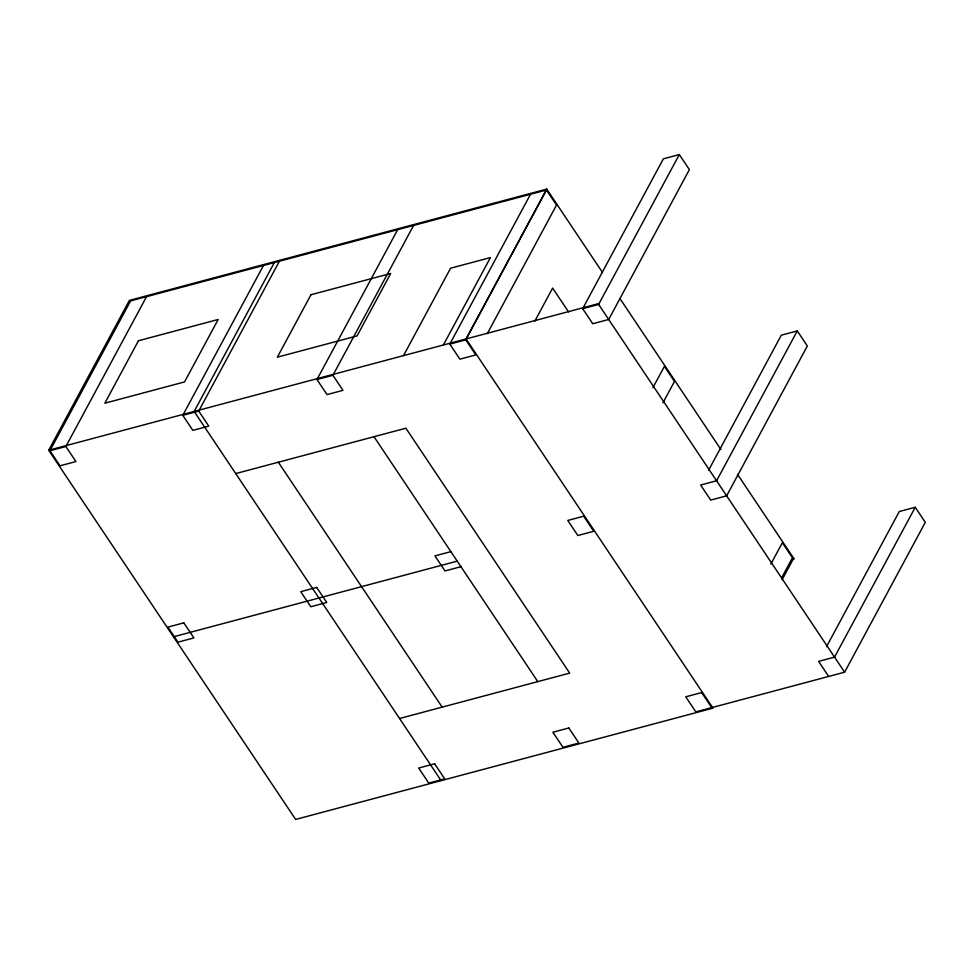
<?xml version="1.0" encoding="UTF-8"?>
<svg xmlns="http://www.w3.org/2000/svg" width="974" height="974" viewBox="0 0 974 974"><rect width="100%" height="100%" fill="white"/><g stroke="black" fill="none" stroke-linecap="round" stroke-linejoin="round"><path stroke-width="1.46" d="M546.731 189.102L466.047 338.94L712.98 708.135L295.633 819.426L48.7 450.244L129.384 300.394L546.731 189.102L602.541 272.537M146.55 296.656L65.867 446.494L75.935 461.566L59.998 465.816L49.918 450.755L130.601 300.905M279.404 261.215L198.72 411.065L208.801 426.125L192.852 430.386L182.783 415.326L263.467 265.476M274.863 261.604L194.179 411.442L441.112 780.637M413.597 225.432L332.913 375.282L342.982 390.343L327.045 394.592L316.964 379.531L397.648 229.681M403.516 355.62L450.585 268.203L490.433 257.574L443.377 344.991M487.365 333.51L556.531 205.064L546.451 190.003L465.767 339.853L475.836 354.913L459.898 359.163L449.818 344.102L530.513 194.252M534.75 321.286L552.623 288.073L568.572 311.923M582.683 308.673L663.367 158.823L679.304 154.574L689.385 169.634L608.701 319.484L592.752 323.733L582.683 308.673L598.62 304.424L679.304 154.574M652.884 387.762L664.414 366.358L674.483 381.418L662.953 402.822M708.561 470.308L781.318 335.178L797.268 330.929L807.336 345.989L726.653 495.839L710.716 500.088L700.635 485.028L716.584 480.779L797.268 330.929M770.836 564.116L782.365 542.713L792.446 557.773L781.635 577.838M782.134 579.688L793.664 558.285M826.524 646.663L899.282 511.533L915.231 507.284L925.3 522.344L844.616 672.194L712.505 707.428M915.231 507.284L834.535 657.133L818.598 661.383L828.667 676.443M129.859 301.1L547.193 189.808M48.7 450.244L598.158 303.718L844.616 672.194M49.918 450.755L65.867 446.494M182.783 415.326L198.72 411.065M316.964 379.531L332.913 375.282M449.818 344.102L465.767 339.853M235.732 473.583L405.878 428.207L569.693 673.119L399.559 718.495M450.865 551.637L434.928 555.886L444.996 570.947L460.946 566.698M173.482 636.801L457.22 561.134M619.927 298.531L720.93 449.55M737.476 474.277L794.139 558.991M373.992 436.705L537.806 681.63M278.333 462.224L442.159 707.136M138.442 340.754L104.827 403.199L184.536 381.93L218.164 319.496L138.442 340.754M310.974 294.745L277.346 357.178L357.068 335.92L390.684 273.487L310.974 294.745M183.818 622.861L167.881 627.11L177.95 642.17L193.899 637.921L183.818 622.861M316.684 587.419L300.735 591.681L310.816 606.741L326.753 602.48L316.684 587.419M583.718 516.208L567.781 520.457L577.85 535.517L593.799 531.268L583.718 516.208M434.635 763.774L418.698 768.036L428.767 783.096L444.716 778.847L434.635 763.774M568.828 727.992L552.879 732.241L562.96 747.301L578.897 743.052L568.828 727.992M701.682 692.563L685.745 696.812L695.813 711.872L711.75 707.623L701.682 692.563"/></g></svg>
